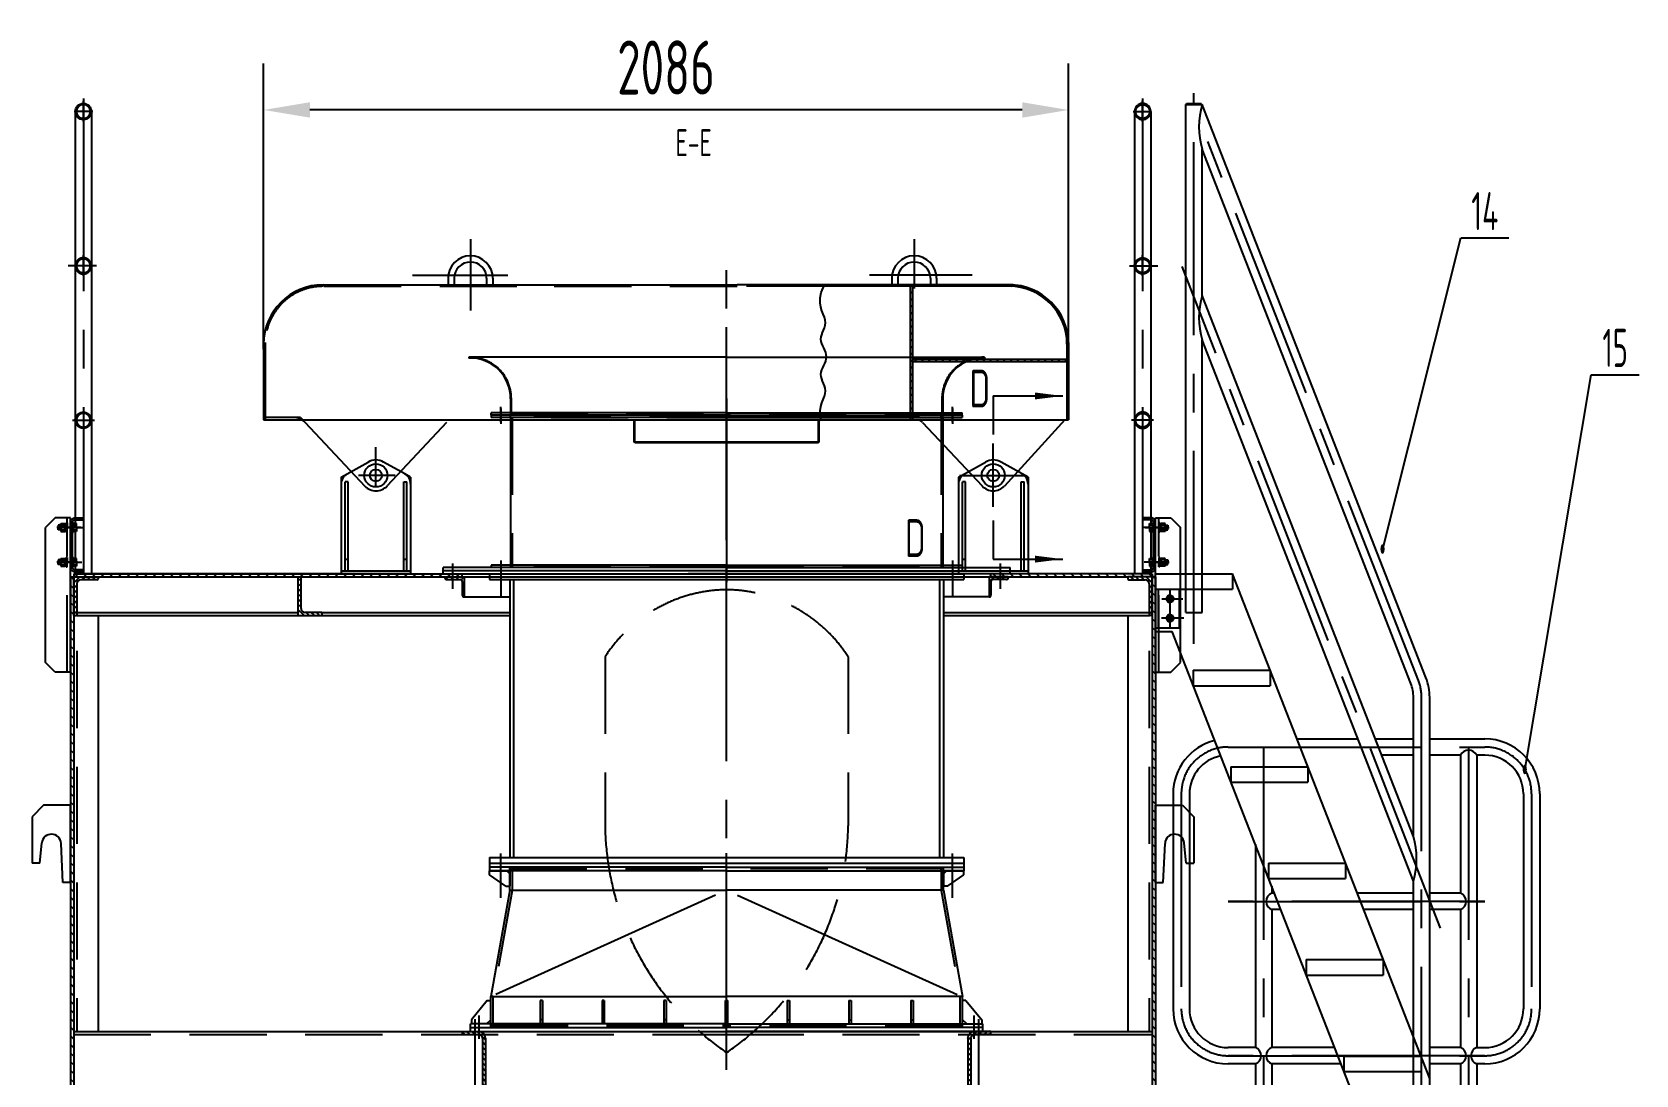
# Model space of a CAD drawing. Header units: millimetres. Extents: x 0 to 16800, y -458 to 11880.
# Drawn here: x 9932 to 14089, y 4163 to 6866 of the extents above; entities that cross this region are included whole.
import ezdxf
from ezdxf.enums import TextEntityAlignment as Align

# ---------------------------------------------------------------- set-up
doc = ezdxf.new("R2010")
doc.units = ezdxf.units.MM
doc.header["$LTSCALE"] = 400
for name, pattern in [('CENTER', [2, 1.25, -0.25, 0.25, -0.25]), ('F', [0.75, 0.5, -0.25]), ('G', [2, 1.25, -0.25, 0.25, -0.25])]:
    doc.linetypes.add(name, pattern=pattern)
for name, color, linetype in [('01', 7, 'Continuous'), ('02', 1, 'Continuous'), ('04', 2, 'F'), ('05', 4, 'G'), ('08', 1, 'Continuous'), ('11', 3, 'Continuous'), ('CENTER', 1, 'CENTER')]:
    doc.layers.add(name, color=color, linetype=linetype)
doc.styles.get("Standard").update_dxf_attribs({"font": 'isocp', "width": 0.707, "bigfont": 'intecad.shx'})
doc.dimstyles.new('INTE', dxfattribs={"dimscale": 40, "dimtxt": 3.5, "dimasz": 3, "dimexe": 3, "dimexo": 0, "dimgap": 1, "dimtad": 1, "dimdec": 3, "dimdsep": 46, "dimtxsty": 'Standard', "dimcen": 0, "dimclrd": 1, "dimclre": 1, "dimclrt": 3, "dimaunit": 1, "dimadec": 0, "dimazin": 0, "dimtfac": 1, "dimtmove": 0, "dimatfit": 0, "dimfxl": 1, "dimarcsym": 0})
pattern_1 = [(135, (-22052.766, 2942.855), (-11.22532, -11.22532), [])]
pattern_2 = [(45, (-2557.913, -4746.834), (-6.735192, 6.735192), [])]
pattern_3 = [(135, (28.143, -6893.818), (-8.838835, -8.838835), [])]

# ---------------------------------------------------------------- blocks, each defined once
blk = doc.blocks.new('rew')
at = {"layer": '02', "linetype": 'Continuous'}
h = blk.add_hatch(dxfattribs=at)
h.set_pattern_fill('LINE', color=1, scale=3, angle=-45, style=0)
h.set_pattern_definition([(315, (44667.814, 4208.05), (6.735192, 6.735192), [])])
h.paths.add_polyline_path([(35481.9, -16780.7), (35481.9, -16616.7, 0.414214), (35463.9, -16598.7), (35421.9, -16598.7), (35421.9, -16606.7), (35463.9, -16606.7, -0.414214), (35473.9, -16616.7), (35473.9, -16780.7, -0.414214), (35463.9, -16790.7), (35421.9, -16790.7), (35421.9, -16798.7), (35463.9, -16798.7, 0.414214)])
at = {"layer": '01'}
for p, q in [((35421.9, -16598.7), (35463.9, -16598.7)), ((35421.9, -16606.7), (35421.9, -16598.7)), ((35421.9, -16606.7), (35463.9, -16606.7)), ((35473.9, -16616.7), (35473.9, -16780.7)), ((35481.9, -16616.7), (35481.9, -16780.7)), ((35463.9, -16790.7), (35421.9, -16790.7)), ((35421.9, -16798.7), (35421.9, -16790.7)), ((35463.9, -16798.7), (35421.9, -16798.7))]:
    blk.add_line(p, q, dxfattribs=at)
for centre, radius, start, end in [((35463.9, -16616.7), 18, 0, 90), ((35463.9, -16616.7), 10, 0, 90), ((35463.9, -16780.7), 10, 270, 0), ((35463.9, -16780.7), 18, 270, 0)]:
    blk.add_arc(centre, radius, start, end, dxfattribs=at)
blk = doc.blocks.new('FW')
at = {"color": 7, "linetype": 'Continuous'}
for p, q in [((71366.4, 33579), (70698.4, 33579)), ((71366.4, 33579), (72034.4, 33579)), ((70806.4, 33473.8), (70806.4, 33435)), ((71926.4, 33473.8), (71926.4, 33435))]:
    blk.add_line(p, q, dxfattribs=at)
for centre, start, end in [((70701.7, 33472.4), 359.2429, 91.828), ((72031.1, 33472.4), 88.172, 180.7571)]:
    blk.add_arc(centre, 104.7, start, end, dxfattribs=at)
at = {"layer": '01', "color": 7, "linetype": 'Continuous'}
for p, q in [((70756.4, 33429), (70756.4, 33435)), ((71366.4, 33435), (70756.4, 33435)), ((71366.4, 33429), (70756.4, 33429)), ((70756.4, 33429), (70756.4, 33423)), ((71366.4, 33429), (70756.4, 33429)), ((71366.4, 33423), (70756.4, 33423)), ((70806.4, 33423), (70806.4, 33040)), ((71366.4, 33435), (71976.4, 33435)), ((71366.4, 33429), (71976.4, 33429)), ((71366.4, 33429), (71976.4, 33429)), ((71366.4, 33423), (71976.4, 33423)), ((71926.4, 33423), (71926.4, 33040)), ((71976.4, 33429), (71976.4, 33435)), ((71976.4, 33429), (71976.4, 33423)), ((71366.4, 33040), (70756.4, 33040)), ((70756.4, 33040), (70756.4, 33034)), ((71366.4, 33034), (70756.4, 33034)), ((71366.4, 33040), (71976.4, 33040)), ((71366.4, 33034), (71976.4, 33034)), ((71976.4, 33040), (71976.4, 33034))]:
    blk.add_line(p, q, dxfattribs=at)
at = {"layer": '04', "color": 2, "linetype": 'F'}
for p, q in [((70808.4, 33473.8), (70808.4, 33435)), ((71924.4, 33473.8), (71924.4, 33435)), ((71366.4, 33426), (70806.4, 33426)), ((70810.4, 33423), (70810.4, 33040)), ((71366.4, 33426), (71926.4, 33426)), ((71922.4, 33423), (71922.4, 33040)), ((71366.4, 33037), (70806.4, 33037)), ((71366.4, 33037), (71926.4, 33037))]:
    blk.add_line(p, q, dxfattribs=at)
at = {"layer": '04'}
for p, q in [((70806.4, 33435), (70806.4, 33429)), ((70806.4, 33432), (71366.4, 33432)), ((70806.4, 33423), (70806.4, 33429)), ((70808.4, 33435), (70808.4, 33432)), ((70810.4, 33423), (70810.4, 33426)), ((71976.4, 33432), (71366.4, 33432)), ((71922.4, 33423), (71922.4, 33426)), ((71924.4, 33435), (71924.4, 33432)), ((71926.4, 33435), (71926.4, 33429)), ((71926.4, 33423), (71926.4, 33429)), ((70806.4, 33040), (70806.4, 33034)), ((70810.4, 33040), (70810.4, 33037)), ((71922.4, 33040), (71922.4, 33037)), ((71926.4, 33040), (71926.4, 33034))]:
    blk.add_line(p, q, dxfattribs=at)
at = {"layer": '04', "color": 2, "linetype": 'F'}
for centre, start, end in [((70701.7, 33472.4), 359.2429, 91.7937), ((72031.1, 33472.4), 88.2063, 180.7571)]:
    blk.add_arc(centre, 106.7, start, end, dxfattribs=at)
at = {"layer": '05'}
for p, q in [((71366.4, 33369.5), (71366.4, 33657.1)), ((71366.4, 33472.3), (71366.4, 32996.4)), ((70781.4, 33410.9), (70781.4, 33450.8)), ((70781.4, 33446.4), (70781.4, 33406.5)), ((71951.4, 33410.9), (71951.4, 33450.8)), ((71951.4, 33446.4), (71951.4, 33406.5)), ((70781.4, 33052.2), (70781.4, 33012.3)), ((71951.4, 33052.2), (71951.4, 33012.3))]:
    blk.add_line(p, q, dxfattribs=at)
at = {"layer": 'CENTER', "color": 7, "linetype": 'CENTER'}
for p, q in [((70698.4, 33579), (70698.4, 33577)), ((72034.4, 33579), (72034.4, 33577))]:
    blk.add_line(p, q, dxfattribs=at)
blk = doc.blocks.new('gggj')
for p, q in [((15998.2, 9987.6), (15976.2, 9987.6)), ((15976.2, 9987.6), (15976.2, 9982.6)), ((15998.2, 9982.6), (15976.2, 9982.6)), ((16004.2, 9858.6), (16004.2, 9976.6)), ((16009.2, 9858.6), (16009.2, 9976.6)), ((15976.2, 9852.6), (15998.2, 9852.6)), ((15976.2, 9852.6), (15976.2, 9847.6)), ((15976.2, 9847.6), (15998.2, 9847.6))]:
    blk.add_line(p, q)
for centre, radius, start, end in [((15998.2, 9976.6), 11, 0, 90), ((15998.2, 9976.6), 6, 0, 90), ((15998.2, 9858.6), 6, 270, 0), ((15998.2, 9858.6), 11, 270, 0)]:
    blk.add_arc(centre, radius, start, end)
at = {"layer": '01', "color": 7, "linetype": 'Continuous', "ltscale": 2}
for p, q in [((15955.2, 11040.6), (15955.2, 10640.6)), ((15955.2, 10640.6), (15955.2, 10240.6))]:
    blk.add_line(p, q, dxfattribs=at)
at = {"layer": '01', "color": 7, "linetype": 'Continuous'}
for p, q in [((15997.2, 11040.6), (15997.2, 9987.6)), ((15955.2, 10240.6), (15955.2, 9842.6)), ((15997.2, 9982.6), (15997.2, 9974.3)), ((16009.2, 9587.6), (16009.2, 9987.6)), ((16009.2, 9987.6), (16049.2, 9987.6)), ((16049.2, 9987.6), (16074.2, 9962.6)), ((15997.2, 9950.9), (15997.2, 9882.6)), ((16074.2, 9612.6), (16074.2, 9962.6)), ((15997.2, 9862.6), (15997.2, 9852.6)), ((15997.2, 9842.6), (15955.2, 9842.6)), ((15997.2, 9847.6), (15997.2, 9842.6)), ((16049.2, 9587.6), (16074.2, 9612.6)), ((16009.2, 9587.6), (16049.2, 9587.6))]:
    blk.add_line(p, q, dxfattribs=at)
at = {"layer": '01'}
for p, q in [((15994.2, 9962.6), (15994.2, 9972.6)), ((15994.2, 9972.6), (16001.7, 9972.6)), ((16001.7, 9968.6), (15994.2, 9968.6)), ((15994.2, 9962.6), (15994.2, 9952.6)), ((16001.7, 9956.6), (15994.2, 9956.6)), ((15994.2, 9952.6), (16001.7, 9952.6)), ((16001.7, 9974.6), (16001.7, 9962.6)), ((16004.2, 9974.6), (16001.7, 9974.6)), ((16001.7, 9972.6), (16001.7, 9962.6)), ((16001.7, 9950.6), (16001.7, 9962.6)), ((16001.7, 9952.6), (16001.7, 9962.6)), ((16004.2, 9950.6), (16001.7, 9950.6)), ((16004.2, 9962.6), (16004.2, 9974.6)), ((16004.2, 9962.6), (16004.2, 9950.6)), ((15994.2, 9872.6), (15994.2, 9882.6)), ((15994.2, 9882.6), (16001.7, 9882.6)), ((16001.7, 9878.6), (15994.2, 9878.6)), ((15994.2, 9872.6), (15994.2, 9862.6)), ((16001.7, 9866.6), (15994.2, 9866.6)), ((15994.2, 9862.6), (16001.7, 9862.6)), ((16001.7, 9884.6), (16001.7, 9872.6)), ((16004.2, 9884.6), (16001.7, 9884.6)), ((16001.7, 9882.6), (16001.7, 9872.6)), ((16001.7, 9860.6), (16001.7, 9872.6)), ((16001.7, 9862.6), (16001.7, 9872.6)), ((16004.2, 9860.6), (16001.7, 9860.6)), ((16004.2, 9872.6), (16004.2, 9884.6)), ((16004.2, 9872.6), (16004.2, 9860.6))]:
    blk.add_line(p, q, dxfattribs=at)
at = {"layer": '01', "color": 7, "linetype": 'Continuous', "ltscale": 2}
for start, end in [(90, 270), (270, 90)]:
    blk.add_arc((15976.2, 11040.6), 21, start, end, dxfattribs=at)
at = {"layer": '04', "color": 2, "linetype": 'F', "ltscale": 2}
blk.add_line((15976.2, 10615), (15976.2, 10668.7), dxfattribs=at)
at = {"layer": '04', "color": 2, "linetype": 'F'}
for p, q in [((16018.2, 9587.6), (16018.2, 9987.6)), ((16022.7, 9962.6), (16016.4, 9962.6)), ((16018.2, 9974.6), (16018.2, 9962.6)), ((16020.7, 9974.6), (16018.2, 9974.6)), ((16018.2, 9950.6), (16018.2, 9962.6)), ((16020.7, 9950.6), (16018.2, 9950.6)), ((16025.9, 9962.6), (16018.6, 9962.6)), ((16020.7, 9962.6), (16020.7, 9974.6)), ((16020.7, 9971.8), (16020.7, 9962.6)), ((16023.8, 9971.8), (16020.7, 9971.8)), ((16020.7, 9962.6), (16020.7, 9950.6)), ((16020.7, 9953.4), (16020.7, 9962.6)), ((16023.8, 9953.4), (16020.7, 9953.4)), ((16035.6, 9962.6), (16022.7, 9962.6)), ((16023.8, 9972.6), (16023.8, 9962.6)), ((16034.6, 9972.6), (16023.8, 9972.6)), ((16023.8, 9962.6), (16023.8, 9971.8)), ((16034.6, 9968.6), (16023.8, 9968.6)), ((16023.8, 9962.6), (16023.8, 9953.4)), ((16023.8, 9952.6), (16023.8, 9962.6)), ((16034.6, 9956.6), (16023.8, 9956.6)), ((16034.6, 9952.6), (16023.8, 9952.6)), ((16034.6, 9962.6), (16034.6, 9972.6)), ((16034.6, 9968.6), (16041.7, 9968.6)), ((16041.7, 9967.4), (16034.6, 9967.4)), ((16034.6, 9962.6), (16034.6, 9952.6)), ((16041.7, 9957.8), (16034.6, 9957.8)), ((16034.6, 9956.6), (16041.7, 9956.6)), ((16041.7, 9968.6), (16041.7, 9962.6)), ((16041.7, 9956.6), (16041.7, 9962.6)), ((16022.7, 9872.6), (16016.4, 9872.6)), ((16018.2, 9884.6), (16018.2, 9872.6)), ((16020.7, 9884.6), (16018.2, 9884.6)), ((16018.2, 9860.6), (16018.2, 9872.6)), ((16020.7, 9860.6), (16018.2, 9860.6)), ((16025.9, 9872.6), (16018.6, 9872.6)), ((16020.7, 9872.6), (16020.7, 9884.6)), ((16020.7, 9881.8), (16020.7, 9872.6)), ((16023.8, 9881.8), (16020.7, 9881.8)), ((16020.7, 9872.6), (16020.7, 9860.6)), ((16020.7, 9863.4), (16020.7, 9872.6)), ((16023.8, 9863.4), (16020.7, 9863.4)), ((16035.6, 9872.6), (16022.7, 9872.6)), ((16023.8, 9882.6), (16023.8, 9872.6)), ((16034.6, 9882.6), (16023.8, 9882.6)), ((16023.8, 9872.6), (16023.8, 9881.8)), ((16034.6, 9878.6), (16023.8, 9878.6)), ((16023.8, 9872.6), (16023.8, 9863.4)), ((16023.8, 9862.6), (16023.8, 9872.6)), ((16034.6, 9866.6), (16023.8, 9866.6)), ((16034.6, 9862.6), (16023.8, 9862.6)), ((16034.6, 9872.6), (16034.6, 9882.6)), ((16034.6, 9878.6), (16041.7, 9878.6)), ((16041.7, 9877.4), (16034.6, 9877.4)), ((16034.6, 9872.6), (16034.6, 9862.6)), ((16041.7, 9867.8), (16034.6, 9867.8)), ((16034.6, 9866.6), (16041.7, 9866.6)), ((16041.7, 9878.6), (16041.7, 9872.6)), ((16041.7, 9866.6), (16041.7, 9872.6))]:
    blk.add_line(p, q, dxfattribs=at)
at = {"layer": '04', "color": 2, "linetype": 'F', "ltscale": 2}
for centre, radius in [((15976.2, 11040.6), 17.8), ((15976.2, 10640.6), 21), ((15976.2, 10640.6), 17.8), ((15976.2, 10240.6), 17.8)]:
    blk.add_circle(centre, radius, dxfattribs=at)
for start, end in [(90, 270), (270, 90)]:
    blk.add_arc((15976.2, 10240.6), 21, start, end, dxfattribs=at)
at = {"layer": '05', "color": 4, "linetype": 'G'}
for p, q in [((15976.2, 11074.8), (15976.2, 9842.6)), ((16042.6, 9962.6), (15976.2, 9962.6)), ((16042.6, 9872.6), (15979.9, 9872.6))]:
    blk.add_line(p, q, dxfattribs=at)
at = {"layer": '05', "color": 4, "linetype": 'G', "ltscale": 2}
for p, q in [((15976.2, 11015), (15976.2, 11068.7)), ((15951.3, 11040.6), (15997.2, 11040.6))]:
    blk.add_line(p, q, dxfattribs=at)
at = {"layer": '05'}
for p, q in [((15942.2, 10640.6), (16016, 10640.6)), ((15983.2, 9962.6), (16003.8, 9962.6)), ((15991.1, 9962.6), (16045.2, 9962.6)), ((16043.7, 9962.6), (15999.9, 9962.6)), ((16006.2, 9962.6), (15999.9, 9962.6)), ((15991.1, 9872.6), (16045.2, 9872.6)), ((16043.7, 9872.6), (15999.9, 9872.6)), ((16006.2, 9872.6), (15999.9, 9872.6))]:
    blk.add_line(p, q, dxfattribs=at)
at = {"layer": '05', "ltscale": 2}
blk.add_line((16004.4, 10240.6), (15947.5, 10240.6), dxfattribs=at)
blk = doc.blocks.new('*U30')
at = {"layer": '01'}
for p, q in [((0, 10), (-9, 4.8)), ((-9, 4.8), (-9, 0)), ((-9, -4.8), (-9, 0)), ((9, 4.8), (0, 10)), ((9, 0), (9, 4.8)), ((0, -10), (-9, -4.8)), ((9, -4.8), (0, -10)), ((9, 0), (9, -4.8))]:
    blk.add_line(p, q, dxfattribs=at)
blk.add_circle((0, 0), 4.8, dxfattribs=at)
at = {"layer": '02'}
blk.add_arc((0, 0), 6, 266.5577, 182.6113, dxfattribs=at)
at = {"layer": '05'}
for p, q in [((9.6, 0), (-9.8, 0)), ((0, 10.6), (0, -10.5))]:
    blk.add_line(p, q, dxfattribs=at)
blk = doc.blocks.new('*D48')
at = {"layer": '08', "color": 1, "lineweight": -2}
for p, q in [((10532.1, 6044.7), (10532.1, 6784.4)), ((12618.1, 5999), (12618.1, 6784.4)), ((12498.1, 6664.4), (10652.1, 6664.4))]:
    blk.add_line(p, q, dxfattribs=at)
at = {"layer": '08', "color": 1}
for points in [[(10652.1, 6684.4), (10652.1, 6644.4), (10532.1, 6664.4)], [(12498.1, 6684.4), (12498.1, 6644.4), (12618.1, 6664.4)]]:
    blk.add_solid(points, dxfattribs=at)
at = {"layer": 'DEFPOINTS', "color": 0}
for p in [(10532.1, 6664.4), (10532.1, 6044.7), (12618.1, 5999)]:
    blk.add_point(p, dxfattribs=at)
at = {"layer": '08', "color": 3, "insert": (11575.1, 6774.4), "char_height": 140, "attachment_point": 5}
blk.add_mtext('2086', dxfattribs=at)

msp = doc.modelspace()

# ---------------------------------------------------------------- hatches: boundary and pattern name
at = {"layer": '02', "linetype": 'Continuous'}
h = msp.add_hatch(dxfattribs=at)
h.set_pattern_fill('ANSI31', color=1, scale=100, angle=90, style=0)
h.set_pattern_definition(pattern_3)
h.paths.add_polyline_path([(12218.1213, 6211.2866), (11985.3354, 6211.2866), (11983.7728, 6207.2866), (12218.1213, 6207.2866)])
h = msp.add_hatch(dxfattribs=at)
h.set_pattern_fill('ANSI31', color=1, scale=100, style=0)
h.set_pattern_definition([(45, (28.143, -6893.818), (-8.838835, 8.838835), [])])
h.paths.add_polyline_path([(12214.1213, 6207.2866), (12208.1213, 6207.2866), (12208.1213, 5861.2866), (12214.1213, 5861.2866)])
h = msp.add_hatch(dxfattribs=at)
h.set_pattern_fill('ANSI31', color=1, scale=100, angle=90, style=0)
h.set_pattern_definition(pattern_3)
h.paths.add_polyline_path([(12464.1213, 6211.2866), (12218.1213, 6211.2866), (12218.1213, 6207.2866), (12464.1213, 6207.2866, -0.414213562), (12614.1213, 6057.2866), (12614.1213, 5861.2866), (12618.1213, 5861.2866), (12618.1213, 6057.2866, 0.414213562)])
h = msp.add_hatch(dxfattribs=at)
h.set_pattern_fill('ANSI31', color=1, scale=100, angle=90, style=0)
h.set_pattern_definition(pattern_3)
h.paths.add_polyline_path([(12614.1213, 6017.2866), (12214.1213, 6017.2866), (12214.1213, 6011.2866), (12614.1213, 6011.2866)])
at = {"layer": '02'}
h = msp.add_hatch(dxfattribs=at)
h.set_pattern_fill('LINE', color=256, scale=5, angle=135, style=0)
h.set_pattern_definition(pattern_1)
h.paths.add_polyline_path([(10040.1213, 5454.2865), (10032.1213, 5454.2865), (10032.1213, 3516.2864), (10040.1213, 3516.2864)])
h.paths.add_polyline_path([(10040.1213, 3516.2864), (10032.1213, 3516.2864), (10032.1213, 3180.2865), (10040.1213, 3180.2865)])
h = msp.add_hatch(dxfattribs=at)
h.set_pattern_fill('LINE', color=256, scale=5, angle=135, style=0)
h.set_pattern_definition([(135, (-2557.913, -4746.834), (-11.22532, -11.22532), [])])
h.paths.add_polyline_path([(11022.1213, 5462.2865), (10040.1213, 5462.2865), (10040.1213, 5454.2865), (10103.1213, 5454.2865), (11022.1213, 5454.2865)])
h.paths.add_polyline_path([(11047.1213, 5462.2865), (11022.1213, 5462.2865), (11022.1213, 5454.2865), (11047.1213, 5454.2865)])
h.paths.add_polyline_path([(12835.1213, 5462.2865), (12442.1213, 5462.2865), (12442.1213, 5454.2865), (12461.7039, 5454.2865), (12772.1213, 5454.2865), (12835.1213, 5454.2865)])
h.paths.add_polyline_path([(12442.1213, 5462.2865), (12417.1213, 5462.2865), (12417.1213, 5454.2865), (12442.1213, 5454.2865)])
at = {"layer": '02', "linetype": 'Continuous'}
h = msp.add_hatch(dxfattribs=at)
h.set_pattern_fill('LINE', color=1, scale=3, angle=45, style=0)
h.set_pattern_definition([(45, (-22052.766, 2778.464), (-6.735192, 6.735192), [])])
h.paths.add_polyline_path([(10103.1213, 5448.9265), (10103.1213, 5454.2865), (10040.1213, 5454.2865), (10040.1213, 5354.2865), (10044.3926, 5354.2865), (10048.1213, 5356.9265), (10048.1213, 5436.2865, -0.414213535), (10058.1213, 5446.2865), (10100.4818, 5446.2865)])
h = msp.add_hatch(dxfattribs=at)
h.set_pattern_fill('LINE', color=1, scale=3, angle=45, style=0)
h.set_pattern_definition([(315, (-21471.766, 8030.109), (-6.735192, -6.735192), [])])
h.paths.add_polyline_path([(10684.1213, 5359.6465), (10684.1213, 5354.2865), (10621.1213, 5354.2865), (10621.1213, 5454.2865), (10625.3926, 5454.2865), (10629.1213, 5451.6465), (10629.1213, 5372.2865, 0.414213535), (10639.1213, 5362.2865), (10681.4818, 5362.2865)])
h = msp.add_hatch(dxfattribs=at)
h.set_pattern_fill('LINE', color=1, scale=3, angle=45, style=0)
h.set_pattern_definition(pattern_2)
h.paths.add_polyline_path([(11052.1213, 5454.2865), (11022.1213, 5454.2865), (11022.1213, 5447.2865), (11042.1213, 5447.2865, -0.414213562), (11047.1213, 5442.2865), (11047.1213, 5407.2865, 0.414213562), (11052.1213, 5402.2865)])
h.paths.add_polyline_path([(11022.1213, 5454.2865), (11002.5387, 5454.2865, 0.540574939), (11007.1213, 5447.2865), (11022.1213, 5447.2865)])
h = msp.add_hatch(dxfattribs=at)
h.set_pattern_fill('LINE', color=1, scale=3, angle=45, style=0)
h.set_pattern_definition(pattern_2)
h.paths.add_polyline_path([(12442.1213, 5454.2865), (12412.1213, 5454.2865), (12412.1213, 5402.2865, 0.414213562), (12417.1213, 5407.2865), (12417.1213, 5442.2865, -0.414213562), (12422.1213, 5447.2865), (12442.1213, 5447.2865)])
h.paths.add_polyline_path([(12461.7039, 5454.2865), (12442.1213, 5454.2865), (12442.1213, 5447.2865), (12457.1213, 5447.2865, 0.540574939)])
h = msp.add_hatch(dxfattribs=at)
h.set_pattern_fill('LINE', color=1, scale=3, angle=45, style=0)
h.set_pattern_definition([(135, (44928.008, 2778.464), (6.735192, 6.735192), [])])
h.paths.add_polyline_path([(12772.1213, 5448.9265), (12772.1213, 5454.2865), (12835.1213, 5454.2865), (12835.1213, 5354.2865), (12830.85, 5354.2865), (12827.1213, 5356.9265), (12827.1213, 5436.2865, 0.414213535), (12817.1213, 5446.2865), (12774.7608, 5446.2865)])
h = msp.add_hatch(dxfattribs=at)
h.set_pattern_fill('LINE', color=1, scale=5, angle=135, style=0)
h.set_pattern_definition(pattern_1)
h.paths.add_polyline_path([(12843.1213, 5454.2865), (12835.1213, 5454.2865), (12835.1213, 5354.2865), (12835.1213, 3753.1684), (12843.1213, 3753.1684)])

# ---------------------------------------------------------------- linework, layer by layer
at = {"color": 7, "linetype": 'Continuous'}
for p, q in [((10686.1213, 6211.2866), (11759.1745, 6211.2866)), ((11010.1213, 6228.2865), (11010.1213, 6211.2866)), ((11026.1213, 6228.2865), (11026.1213, 6211.2866)), ((11110.1213, 6228.2865), (11110.1213, 6211.2866)), ((11126.1213, 6228.2865), (11126.1213, 6211.2866)), ((11985.3354, 6211.2866), (11759.1745, 6211.2866)), ((12474.6242, 6211.2866), (11985.3354, 6211.2866)), ((12160.1213, 6228.2865), (12160.1213, 6211.2866)), ((12176.1213, 6228.2865), (12176.1213, 6211.2866)), ((12208.1213, 6207.2903), (12208.1213, 5861.2903)), ((12214.1213, 6207.2903), (12214.1213, 5861.2903)), ((12260.1213, 6228.2865), (12260.1213, 6211.2866)), ((12276.1213, 6228.2865), (12276.1213, 6211.2866)), ((10532.1213, 6061.2866), (10532.1213, 5861.2866)), ((12618.1213, 6061.2866), (12618.1213, 5861.2866)), ((10032.1213, 5454.2865), (10032.1213, 3180.2865)), ((10040.1213, 5462.2865), (10040.1213, 3180.2865)), ((12835.1213, 5462.2865), (11632.1213, 5462.2865)), ((12835.1213, 5462.2865), (12835.1213, 3230.2865)), ((12843.1213, 5454.2865), (12843.1213, 3242.2865)), ((10103.1213, 5354.2865), (10103.1213, 4276.2865)), ((12772.1213, 5354.2865), (12772.1213, 4276.2865)), ((10040.1213, 4276.2865), (11632.1213, 4276.2865))]:
    msp.add_line(p, q, dxfattribs=at)
for p, q in [((10743.1213, 5470.2865), (10743.1213, 5700.2865)), ((10751.1213, 5700.2865), (10743.1213, 5700.2865)), ((10751.1213, 5470.2865), (10751.1213, 5700.2865)), ((10895.1213, 5700.2865), (10903.1213, 5700.2865)), ((10895.1213, 5470.2865), (10895.1213, 5700.2865)), ((10903.1213, 5470.2865), (10903.1213, 5700.2865)), ((12343.1213, 5470.2865), (12343.1213, 5700.2865)), ((12351.1213, 5700.2865), (12343.1213, 5700.2865)), ((12351.1213, 5470.2865), (12351.1213, 5700.2865)), ((12495.1213, 5700.2865), (12503.1213, 5700.2865)), ((12495.1213, 5470.2865), (12495.1213, 5700.2865)), ((12503.1213, 5470.2865), (12503.1213, 5700.2865)), ((10743.1213, 5500.2865), (10751.1213, 5500.2865)), ((10895.1213, 5500.2865), (10903.1213, 5500.2865)), ((12343.1213, 5500.2865), (12351.1213, 5500.2865)), ((12495.1213, 5500.2865), (12503.1213, 5500.2865)), ((10733.1213, 5470.2865), (10913.1213, 5470.2865)), ((12333.1213, 5470.2865), (12513.1213, 5470.2865)), ((12843.1213, 5462.2891), (12922.1213, 5462.2891)), ((12843.1213, 5312.2891), (12843.1213, 5462.2891)), ((12964.1213, 5462.2891), (13043.1213, 5462.2891)), ((12843.1213, 5312.2891), (12887.0086, 5312.2891))]:
    msp.add_line(p, q)
for centre in [(10823.1213, 5717.2866), (10823.1213, 5717.2865), (12423.1213, 5717.2866)]:
    msp.add_circle(centre, 15.5, dxfattribs=at)
for centre, radius in [((11068.1213, 6228.2865), 58), ((12218.1213, 6228.2865), 58), ((11068.1213, 6228.2865), 42), ((12218.1213, 6228.2865), 42)]:
    msp.add_arc(centre, radius, 0, 180, dxfattribs=at)
msp.add_arc((13654.7116, 4981.2914), 23.7418, 27.0219136, 152.9780864)
at = {"layer": '01', "color": 7, "linetype": 'Continuous'}
for p, q in [((12922.1213, 5362.2891), (12922.1213, 6678.2891)), ((12922.1213, 6678.2891), (12964.1213, 6678.2891)), ((12924.1213, 6678.2891), (12924.1213, 6681.2891)), ((12924.1213, 6681.2891), (12962.1213, 6681.2891)), ((12962.1213, 6678.2891), (12962.1213, 6681.2891)), ((13544.382, 5193.3544), (12964.1213, 6678.2891)), ((12964.1213, 6183.7343), (12964.1213, 6562.893)), ((13505.2626, 5178.0679), (12964.1213, 6562.893)), ((12464.1213, 6207.2866), (11983.7728, 6207.2866)), ((13512.1213, 4781.3573), (12964.1213, 6183.7343)), ((12614.1213, 6057.2866), (12614.1213, 5861.2866)), ((12964.1213, 5362.2891), (12964.1213, 6068.3382)), ((13512.1213, 4665.9612), (12964.1213, 6068.3382)), ((11492.1213, 5803.2865), (11492.1213, 5861.2865)), ((11972.1213, 5803.2865), (11972.1213, 5861.2865)), ((12208.1213, 5867.2866), (11974.5871, 5867.2866)), ((12608.6465, 5861.2866), (12451.9321, 5689.5388)), ((10639.9784, 5854.6043), (10794.1049, 5689.7523)), ((11006.2642, 5854.6043), (10852.3401, 5689.9688)), ((12239.9784, 5854.6043), (12393.9025, 5689.9688)), ((11972.1213, 5803.2865), (11492.1213, 5803.2865)), ((11494.1213, 5801.2865), (11494.1213, 5803.2865)), ((11970.1213, 5801.2865), (11494.1213, 5801.2865)), ((11970.1213, 5801.2865), (11970.1213, 5803.2865)), ((10733.1213, 5694.7988), (10733.1213, 5462.2865)), ((10913.1213, 5696.192), (10913.1213, 5462.2865)), ((12333.1213, 5694.7988), (12333.1213, 5462.2865)), ((12513.1213, 5696.192), (12513.1213, 5462.2865)), ((10794.1049, 5689.7523), (10794.3105, 5689.5388)), ((10032.1213, 5454.2865), (10103.1213, 5454.2865)), ((10040.1213, 5462.2865), (11632.1213, 5462.2865)), ((10816.7577, 5462.2865), (10040.1213, 5462.2865)), ((10040.1213, 5354.2865), (10040.1213, 5454.2865)), ((10100.4818, 5446.2865), (10058.1213, 5446.2865)), ((10103.1213, 5454.2865), (12772.1213, 5454.2865)), ((10103.1213, 5454.2865), (10103.1213, 5448.9265)), ((10621.1213, 5454.2865), (10626.4813, 5454.2865)), ((10621.1213, 5454.2865), (10621.1213, 5354.2865)), ((10629.1213, 5372.2865), (10629.1213, 5451.6443)), ((10913.1213, 5462.2865), (10733.1213, 5462.2865)), ((11732.1213, 5478.2865), (10997.1213, 5478.2865)), ((10997.1213, 5462.2865), (10997.1213, 5478.2865)), ((11732.1213, 5470.2865), (10997.1213, 5470.2865)), ((11047.1213, 5454.2865), (11047.1213, 5462.2865)), ((11052.1213, 5454.2865), (11052.1213, 5402.2865)), ((11117.1213, 5462.2865), (11117.1213, 5447.2865)), ((11117.1213, 5462.2865), (12347.1213, 5462.2865)), ((11117.1213, 5447.2865), (12347.1213, 5447.2865)), ((11170.1213, 5447.2865), (11170.1213, 4727.2865)), ((11180.1213, 5447.2865), (11180.1213, 4727.2865)), ((11732.1213, 5478.2865), (12467.1213, 5478.2865)), ((11732.1213, 5470.2865), (12467.1213, 5470.2865)), ((12284.1213, 5447.2865), (12284.1213, 4727.2865)), ((12294.1213, 5447.2865), (12294.1213, 4727.2865)), ((12513.1213, 5462.2865), (12333.1213, 5462.2865)), ((12347.1213, 5462.2865), (12347.1213, 5447.2865)), ((12347.1213, 5462.2865), (12347.1213, 5447.2865)), ((12412.1213, 5454.2865), (12412.1213, 5402.2865)), ((12417.1213, 5454.2865), (12417.1213, 5462.2865)), ((12467.1213, 5462.2865), (12467.1213, 5478.2865)), ((12772.1213, 5454.2865), (12772.1213, 5448.9265)), ((12843.1213, 5454.2865), (12772.1213, 5454.2865)), ((12774.7608, 5446.2865), (12817.1213, 5446.2865)), ((12835.1213, 5354.2865), (12835.1213, 5454.2865)), ((13512.1213, 4262.0796), (13043.1213, 5462.2891)), ((10048.1213, 5436.2865), (10048.1213, 5354.2865)), ((11047.1213, 5442.2865), (11047.1213, 5407.2865)), ((12417.1213, 5442.2865), (12417.1213, 5407.2865)), ((12827.1213, 5436.2865), (12827.1213, 5356.9286)), ((12843.1213, 5422.2891), (12906.1213, 5422.2891)), ((12843.1213, 5322.2891), (12843.1213, 5422.2891)), ((12906.1213, 5322.2891), (12906.1213, 5422.2891)), ((10048.1213, 5362.2865), (10621.1213, 5362.2865)), ((10681.4818, 5362.2865), (10639.1213, 5362.2865)), ((10684.1213, 5362.2865), (11170.1213, 5362.2865)), ((12294.1213, 5362.2865), (12827.1213, 5362.2865)), ((12922.1213, 5362.2891), (12964.1213, 5362.2891)), ((10040.1213, 5354.2865), (10045.4813, 5354.2865)), ((10048.1213, 5354.2865), (11170.1213, 5354.2865)), ((10621.1213, 5354.2865), (10684.1213, 5354.2865)), ((10684.1213, 5354.2865), (10684.1213, 5359.6465)), ((12294.1213, 5354.2865), (12827.1213, 5354.2865)), ((12835.1213, 5354.2865), (12829.7613, 5354.2865)), ((12843.1213, 5322.2891), (12906.1213, 5322.2891)), ((13473.5963, 3811.1628), (12887.0086, 5312.2891)), ((13512.1213, 4781.3573), (13512.1213, 5141.6716)), ((13554.1213, 4010.2882), (13554.1213, 5141.6716)), ((13210.334, 5034.3781), (13368.1569, 5034.3781)), ((13413.2496, 5034.3781), (13512.1213, 5034.3781)), ((13554.1213, 5034.3781), (13696.9116, 5034.3781)), ((13633.5616, 4992.0781), (13633.5616, 4634.3781)), ((13675.8616, 4992.0781), (13675.8616, 4234.3781)), ((12889.2116, 4892.0781), (12889.2116, 4334.3781)), ((12931.5116, 4892.0781), (12931.5116, 4334.3781)), ((13796.9116, 4892.0781), (13796.9116, 4334.3781)), ((13839.2116, 4892.0781), (13839.2116, 4334.3781)), ((13102.5616, 4760.6711), (13102.5616, 4234.3781)), ((11117.1213, 4727.2865), (12347.1213, 4727.2865)), ((11117.1213, 4727.2865), (11117.1213, 4712.2865)), ((11117.1213, 4712.2865), (12347.1213, 4712.2865)), ((12347.1213, 4727.2865), (12347.1213, 4712.2865)), ((13512.1213, 4010.2882), (13512.1213, 4665.9612)), ((11170.1213, 4642.2865), (11732.1213, 4642.2865)), ((12294.1213, 4642.2865), (11732.1213, 4642.2865)), ((13144.8616, 4652.4219), (13144.8616, 4634.3781)), ((13151.9125, 4634.3781), (13144.8616, 4634.3781)), ((13512.1213, 4634.3781), (13366.64, 4634.3781)), ((13633.5616, 4634.3781), (13554.1213, 4634.3781)), ((13168.4419, 4592.0781), (13144.8616, 4592.0781)), ((13144.8616, 4592.0781), (13144.8616, 4234.3781)), ((13512.1213, 4592.0781), (13383.1694, 4592.0781)), ((13633.5616, 4592.0781), (13554.1213, 4592.0781)), ((13633.5616, 4592.0781), (13633.5616, 4234.3781)), ((11121.1213, 4296.2865), (11121.1213, 4366.2865)), ((11121.1213, 4366.2865), (11732.1213, 4366.2865)), ((12343.1213, 4366.2865), (11732.1213, 4366.2865)), ((12343.1213, 4296.2865), (12343.1213, 4366.2865)), ((13102.5616, 4234.3781), (13031.5116, 4234.3781)), ((13308.2186, 4234.3781), (13144.8616, 4234.3781)), ((13633.5616, 4234.3781), (13554.1213, 4234.3781)), ((13102.5616, 4192.0781), (13031.5116, 4192.0781)), ((13102.5616, 4192.0781), (13102.5616, 3984.1819)), ((13144.8616, 4192.0781), (13144.8616, 3984.1819)), ((13324.748, 4192.0781), (13144.8616, 4192.0781)), ((13633.5616, 4192.0781), (13554.1213, 4192.0781)), ((13633.5616, 4192.0781), (13633.5616, 3984.1819)), ((13675.8616, 4192.0781), (13675.8616, 3984.1819))]:
    msp.add_line(p, q, dxfattribs=at)
at = {"layer": '01'}
for p, q in [((12614.1213, 6017.2866), (12214.1213, 6017.2866)), ((12614.1213, 6011.2866), (12214.1213, 6011.2866)), ((12423.1213, 5923.1625), (12423.1213, 5823.1625)), ((10532.1144, 5861.2866), (12614.1213, 5861.2866)), ((12614.1213, 5861.2866), (12618.1213, 5861.2866)), ((10748.3385, 5720.9037), (10803.0374, 5751.8789)), ((10897.9041, 5720.9037), (10843.2052, 5751.8789)), ((12348.3385, 5720.9037), (12403.0374, 5751.8789)), ((12497.9041, 5720.9037), (12443.2052, 5751.8789)), ((12423.1213, 5600.2865), (12423.1213, 5500.2865)), ((11002.5387, 5454.2865), (11052.1213, 5454.2865)), ((11007.1213, 5447.2865), (11042.1213, 5447.2865)), ((12461.7039, 5454.2865), (12412.1213, 5454.2865)), ((12457.1213, 5447.2865), (12422.1213, 5447.2865)), ((12851.1213, 5322.2891), (12851.1213, 5422.2891)), ((11052.1213, 5402.2865), (11170.1213, 5402.2865)), ((12412.1213, 5402.2865), (12294.1213, 5402.2865)), ((13512.1213, 4992.0781), (13429.779, 4992.0781)), ((13633.5616, 4992.0781), (13554.1213, 4992.0781)), ((13696.9116, 4992.0781), (13675.8616, 4992.0781)), ((9962.1213, 4862.2865), (9932.1213, 4832.2865)), ((9932.1213, 4832.2865), (9932.1213, 4712.2865)), ((10032.1213, 4862.2865), (9962.1213, 4862.2865)), ((10032.1213, 4662.2865), (10032.1213, 4862.2865)), ((12843.1213, 4862.2865), (12913.1213, 4862.2865)), ((12843.1213, 4662.2865), (12843.1213, 4862.2865)), ((12913.1213, 4862.2865), (12943.1213, 4832.2865)), ((12943.1213, 4832.2865), (12943.1213, 4712.2865)), ((9952.1213, 4712.2865), (9957.2396, 4764.7155)), ((10012.1213, 4662.2865), (10007.0905, 4763.5272)), ((12863.1213, 4662.2865), (12868.1521, 4763.5272)), ((12923.1213, 4712.2865), (12918.003, 4764.7155)), ((9952.1213, 4712.2865), (9932.1213, 4712.2865)), ((11117.1213, 4712.2865), (11117.1213, 4692.2865)), ((11732.1213, 4702.2865), (11117.1213, 4702.2865)), ((11732.1213, 4702.2865), (12347.1213, 4702.2865)), ((12347.1213, 4712.2865), (12347.1213, 4692.2865)), ((12923.1213, 4712.2865), (12943.1213, 4712.2865)), ((10032.1213, 4662.2865), (10012.1213, 4662.2865)), ((11117.1213, 4692.2865), (11170.1213, 4692.2865)), ((11732.1213, 4692.2865), (11117.1213, 4692.2865)), ((11117.1213, 4682.2865), (11117.1213, 4692.2865)), ((11160.1213, 4652.2865), (11117.1213, 4682.2865)), ((11170.1213, 4684.2865), (11162.1213, 4692.2865)), ((11170.1213, 4642.2865), (11170.1213, 4692.2865)), ((11170.1213, 4692.2865), (11170.1213, 4653.1086)), ((11732.1213, 4692.2865), (12347.1213, 4692.2865)), ((12294.1213, 4684.2865), (12302.1213, 4692.2865)), ((12347.1213, 4692.2865), (12294.1213, 4692.2865)), ((12294.1213, 4642.2865), (12294.1213, 4692.2865)), ((12294.1213, 4692.2865), (12294.1213, 4653.1086)), ((12304.1213, 4652.2865), (12347.1213, 4682.2865)), ((12347.1213, 4682.2865), (12347.1213, 4692.2865)), ((12843.1213, 4662.2865), (12863.1213, 4662.2865)), ((11170.1213, 4642.2865), (11121.1213, 4366.2865)), ((11703.5609, 4629.3852), (11134.2883, 4372.2342)), ((11160.1213, 4652.2865), (11170.1213, 4652.2865)), ((11760.6817, 4629.3852), (12329.9543, 4372.2342)), ((12304.1213, 4652.2865), (12294.1213, 4652.2865)), ((12294.1213, 4642.2865), (12343.1213, 4366.2865)), ((11111.8886, 4356.2865), (11071.1213, 4306.2865)), ((11111.8886, 4356.2865), (11121.1213, 4356.2865)), ((11249.1213, 4356.2865), (11249.1213, 4296.2865)), ((11255.1213, 4356.2865), (11249.1213, 4356.2865)), ((11255.1213, 4356.2865), (11255.1213, 4296.2865)), ((11409.1213, 4356.2865), (11409.1213, 4296.2865)), ((11415.1213, 4356.2865), (11409.1213, 4356.2865)), ((11415.1213, 4356.2865), (11415.1213, 4296.2865)), ((11569.1213, 4356.2865), (11569.1213, 4296.2865)), ((11575.1213, 4356.2865), (11569.1213, 4356.2865)), ((11575.1213, 4356.2865), (11575.1213, 4296.2865)), ((11732.1213, 4356.2865), (11729.1213, 4356.2865)), ((11729.1213, 4296.2865), (11729.1213, 4356.2865)), ((11732.1213, 4356.2865), (11735.1213, 4356.2865)), ((11735.1213, 4296.2865), (11735.1213, 4356.2865)), ((11889.1213, 4356.2865), (11889.1213, 4296.2865)), ((11889.1213, 4356.2865), (11895.1213, 4356.2865)), ((11895.1213, 4356.2865), (11895.1213, 4296.2865)), ((12049.1213, 4356.2865), (12049.1213, 4296.2865)), ((12049.1213, 4356.2865), (12055.1213, 4356.2865)), ((12055.1213, 4356.2865), (12055.1213, 4296.2865)), ((12209.1213, 4356.2865), (12209.1213, 4296.2865)), ((12209.1213, 4356.2865), (12215.1213, 4356.2865)), ((12215.1213, 4356.2865), (12215.1213, 4296.2865)), ((12352.354, 4356.2865), (12343.1213, 4356.2865)), ((12352.354, 4356.2865), (12393.1213, 4306.2865)), ((11732.1213, 4296.2865), (11068.1213, 4296.2865)), ((11068.1213, 4276.2865), (11068.1213, 4296.2865)), ((11068.1213, 4286.2865), (11732.1213, 4286.2865)), ((11068.1213, 4286.2865), (11732.1213, 4286.2865)), ((11071.1213, 4306.2865), (11071.1213, 4296.2865)), ((11109.5096, 4296.2865), (11121.1213, 4306.3244)), ((11255.1213, 4306.2865), (11249.1213, 4306.2865)), ((11415.1213, 4306.2865), (11409.1213, 4306.2865)), ((11575.1213, 4306.2865), (11569.1213, 4306.2865)), ((11732.1213, 4306.2865), (11729.1213, 4306.2865)), ((11732.1213, 4306.2865), (11735.1213, 4306.2865)), ((11732.1213, 4296.2865), (12396.1213, 4296.2865)), ((12396.1213, 4286.2865), (11732.1213, 4286.2865)), ((12396.1213, 4286.2865), (11732.1213, 4286.2865)), ((11889.1213, 4306.2865), (11895.1213, 4306.2865)), ((12049.1213, 4306.2865), (12055.1213, 4306.2865)), ((12209.1213, 4306.2865), (12215.1213, 4306.2865)), ((12354.733, 4296.2865), (12343.1213, 4306.3244)), ((12393.1213, 4306.2865), (12393.1213, 4296.2865)), ((12396.1213, 4276.2865), (12396.1213, 4296.2865)), ((11068.1213, 4276.2865), (11732.1213, 4276.2865)), ((11632.1213, 4276.2865), (12835.1213, 4276.2865)), ((12396.1213, 4276.2865), (11732.1213, 4276.2865)), ((12785.8617, 4276.2865), (12835.1213, 4276.2865)), ((13675.8616, 4234.3781), (13696.9116, 4234.3781)), ((13696.9116, 4192.0781), (13675.8616, 4192.0781))]:
    msp.add_line(p, q, dxfattribs=at)
at = {"layer": '01', "color": 7, "linetype": 'Continuous'}
for centre in [(10823.1213, 5717.2865), (12423.1213, 5717.2865)]:
    msp.add_circle(centre, 30, dxfattribs=at)
at = {"layer": '01'}
for centre, radius, start, end in [((13168.1879, 6620.591), 212.0666, 164.2122111, 195.7877889), ((13168.1879, 6126.0363), 212.0666, 164.2122111, 195.7877889), ((10823.1213, 5717.2865), 40, 59.8610686, 120.1389314), ((12423.1213, 5717.2865), 40, 59.8610686, 120.1389314), ((10763.1213, 5694.7988), 30, 119.5222279, 180), ((10883.1213, 5694.7988), 30, 0, 60.4777721), ((12363.1213, 5694.7988), 30, 119.5222279, 180), ((12483.1213, 5694.7988), 30, 0, 60.4777721), ((11007.1213, 5452.2865), 5, 156.4218215, 270), ((12457.1213, 5452.2865), 5, 270, 23.5781785), ((11052.1213, 5407.2865), 5, 180, 270), ((12412.1213, 5407.2865), 5, 270, 0), ((13031.5116, 4892.0781), 142.3, 103.9349252, 180), ((13696.9116, 4892.0781), 142.3, 0, 90), ((13031.5116, 4892.0781), 100, 100.7704063, 180), ((13696.9116, 4892.0781), 100, 0, 90), ((9982.1213, 4762.2865), 25, 2.8447752, 174.4242773), ((12893.1213, 4762.2865), 25, 5.5757227, 177.1552248), ((13308.0547, 4723.6593), 212.0666, 344.2122111, 15.7877889), ((13152.4427, 4613.2281), 22.4676, 109.7197663, 250.2802337), ((13625.9806, 4613.2281), 22.4676, 289.7197663, 70.2802337), ((13031.5116, 4334.3781), 142.3, 180, 270), ((13031.5116, 4334.3781), 100, 180, 270), ((13696.9116, 4334.3781), 142.3, 270, 0), ((13696.9116, 4334.3781), 100, 270, 0), ((13094.61, 4213.2281), 22.5954, 290.6043682, 69.3956318), ((13152.4427, 4213.2281), 22.4676, 109.7197663, 250.2802337), ((13625.9806, 4213.2281), 22.4676, 289.7197663, 70.2802337), ((13683.4427, 4213.2281), 22.4676, 109.7197663, 250.2802337)]:
    msp.add_arc(centre, radius, start, end, dxfattribs=at)
at = {"layer": '01', "color": 7, "linetype": 'Continuous'}
for centre, radius, start, end in [((10686.1213, 6057.2866), 154, 90, 180), ((12464.1213, 6057.2866), 154, 0, 90), ((12464.1213, 6057.2866), 150, 0, 90), ((10610.7596, 5827.2866), 40, 43.0741737, 58.2116694), ((12210.7596, 5827.2866), 40, 43.0741737, 58.2116694), ((10823.1213, 5717.2866), 40, 223.9232061, 316.9258263), ((12423.1213, 5717.2866), 40, 223.0741737, 316.0767939), ((10058.1213, 5436.2865), 10, 90, 180), ((10100.4813, 5448.9265), 2.64, 270.0105358, 0), ((10626.4813, 5451.6465), 2.64, 359.9540478, 90), ((11042.1213, 5442.2865), 5, 0, 90), ((12422.1213, 5442.2865), 5, 90, 180), ((12774.7613, 5448.9265), 2.64, 180, 269.9894642), ((12817.1213, 5436.2865), 10, 360, 90), ((10639.1213, 5372.2865), 10, 180, 270), ((10681.4813, 5359.6465), 2.64, 0, 89.9894642), ((10045.4813, 5356.9265), 2.64, 270, 0.0459522), ((12829.7613, 5356.9265), 2.64, 179.9540478, 270), ((13412.1213, 5141.6716), 100, 0, 21.3438236), ((13412.1213, 5141.6716), 142, 0, 21.3438236)]:
    msp.add_arc(centre, radius, start, end, dxfattribs=at)
at = {"layer": '02'}
for p, q in [((13431.8988, 5523.8885), (13634.9952, 6332.6362)), ((13634.9952, 6332.6362), (13758.9952, 6332.6362)), ((13800.5714, 4952.5519), (13972.7127, 5978.2052)), ((13972.7127, 5978.2052), (14096.7127, 5978.2052)), ((12423.1213, 5923.1625), (12603.1213, 5923.1625)), ((12423.1213, 5500.2865), (12603.1213, 5500.2865))]:
    msp.add_line(p, q, dxfattribs=at)
at = {"layer": '02', "color": 1, "linetype": 'Continuous'}
for p, q in [((10628.1213, 5867.2866), (10610.7596, 5867.2866)), ((10628.1213, 5867.2866), (10639.9784, 5854.6043)), ((10733.1213, 5712.2865), (10748.3385, 5720.9037)), ((10733.1213, 5712.2865), (10733.1213, 5694.7988)), ((10913.1213, 5712.2865), (10897.9041, 5720.9037)), ((10913.1213, 5712.2865), (10913.1213, 5696.192)), ((12333.1213, 5712.2865), (12348.3385, 5720.9037)), ((12333.1213, 5712.2865), (12333.1213, 5694.7988)), ((12513.1213, 5712.2865), (12497.9041, 5720.9037)), ((12513.1213, 5712.2865), (12513.1213, 5696.192))]:
    msp.add_line(p, q, dxfattribs=at)
at = {"layer": '02'}
msp.add_lwpolyline([(11977.4897, 5858.2268), (11974.5871, 5872.3936), (11974.3375, 5884.8666), (11976.0135, 5895.8688), (11978.8876, 5905.6229), (11982.2323, 5914.3518), (11985.3204, 5922.2784), (11987.4242, 5929.6255), (11988.0019, 5936.5864), (11987.253, 5943.2352), (11985.5628, 5949.6166), (11983.3163, 5955.7751), (11980.8987, 5961.7553), (11978.695, 5967.6019), (11977.0904, 5973.3592), (11976.4699, 5979.072), (11977.0975, 5984.7774), (11978.7521, 5990.4827), (11981.0913, 5996.1881), (11983.7728, 6001.8935), (11986.4543, 6007.5988), (11988.7935, 6013.3042), (11990.448, 6019.0096), (11991.0756, 6024.7149), (11990.448, 6030.4203), (11988.7935, 6036.1256), (11986.4543, 6041.831), (11983.7728, 6047.5364), (11981.0913, 6053.2417), (11978.7521, 6058.9471), (11977.0975, 6064.6525), (11976.4699, 6070.3578), (11977.0904, 6076.0706), (11978.695, 6081.828), (11980.8987, 6087.6745), (11983.3163, 6093.6547), (11985.5628, 6099.8133), (11987.253, 6106.1946), (11988.0019, 6112.8435), (11987.4242, 6119.8043), (11985.3204, 6127.1515), (11982.2323, 6135.078), (11978.8876, 6143.807), (11976.0135, 6153.561), (11974.3375, 6164.5632), (11974.5871, 6177.0362), (11977.4897, 6191.2031), (11985.3354, 6211.2866)], dxfattribs=at)
for points in [[(12603.1213, 5923.1625, 0, 18, 0), (12531.1213, 5923.1625, 0, 0, 0)], [(12603.1213, 5500.2865, 0, 18, 0), (12531.1213, 5500.2865, 0, 0, 0)]]:
    msp.add_lwpolyline(points, format="xyseb", dxfattribs=at)
at = {"layer": '04', "color": 2, "linetype": 'F'}
for p, q in [((10688.6245, 6207.2866), (11285.3226, 6207.2866)), ((11285.3226, 6207.2866), (11732.1213, 6207.2866)), ((11732.1213, 6207.2866), (11759.1745, 6207.2866)), ((11983.7728, 6207.2866), (11759.1745, 6207.2866)), ((10536.1213, 6061.2866), (10536.1213, 5861.2866)), ((10610.7596, 5867.2866), (10536.1213, 5867.2866)), ((11277.1833, 5867.2866), (11759.1745, 5867.2866)), ((11494.1213, 5803.2865), (11494.1213, 5861.2865)), ((11974.5871, 5867.2866), (11759.1745, 5867.2866)), ((11970.1213, 5803.2865), (11970.1213, 5861.2865)), ((12922.1213, 5462.2891), (12964.1213, 5462.2891)), ((13043.1213, 5462.2891), (13043.1213, 5422.2891)), ((12844.0244, 5422.2891), (13043.1213, 5422.2891)), ((10048.1213, 5262.2865), (10048.1213, 4276.2865)), ((11417.1213, 5247.2042), (11417.1213, 4809.1671)), ((12047.1213, 5247.2042), (12047.1213, 4809.1671)), ((12827.1213, 5262.2865), (12827.1213, 4276.2865)), ((12940.8126, 5212.2891), (13140.8126, 5212.2891)), ((12940.8126, 5212.2891), (12940.8126, 5172.2891)), ((13140.8126, 5212.2891), (13140.8126, 5172.2891)), ((12940.8126, 5172.2891), (13140.8126, 5172.2891)), ((13038.5039, 4962.2891), (13238.5039, 4962.2891)), ((13038.5039, 4962.2891), (13038.5039, 4922.2891)), ((13238.5039, 4962.2891), (13238.5039, 4922.2891)), ((13038.5039, 4922.2891), (13238.5039, 4922.2891)), ((13136.1951, 4712.2891), (13336.1951, 4712.2891)), ((13136.1951, 4712.2891), (13136.1951, 4672.2891)), ((13336.1951, 4712.2891), (13336.1951, 4672.2891)), ((11176.1213, 4692.2865), (11176.1213, 4642.2865)), ((12288.1213, 4692.2865), (12288.1213, 4642.2865)), ((13136.1951, 4672.2891), (13336.1951, 4672.2891)), ((11176.0289, 4641.2376), (11127.1213, 4365.758)), ((11170.1213, 4642.2865), (11176.0289, 4641.2376)), ((12294.1213, 4642.2865), (12288.2137, 4641.2376)), ((12288.2137, 4641.2376), (12337.1213, 4365.758)), ((13233.8864, 4462.2891), (13433.8864, 4462.2891)), ((13233.8864, 4462.2891), (13233.8864, 4422.2891)), ((13433.8864, 4462.2891), (13433.8864, 4422.2891)), ((13233.8864, 4422.2891), (13433.8864, 4422.2891)), ((11127.2151, 4366.2865), (11121.3075, 4367.3353)), ((11127.1213, 4296.2865), (11127.1213, 4365.758)), ((12337.0275, 4366.2865), (12342.9351, 4367.3353)), ((12337.1213, 4296.2865), (12337.1213, 4365.758)), ((11121.1213, 4286.2865), (11121.1213, 4296.2865)), ((11121.1213, 4291.2865), (11732.1213, 4291.2865)), ((11127.1213, 4296.2865), (11127.1213, 4291.2865)), ((12343.1213, 4291.2865), (11732.1213, 4291.2865)), ((12337.1213, 4296.2865), (12337.1213, 4291.2865)), ((12343.1213, 4286.2865), (12343.1213, 4296.2865)), ((10040.1213, 4268.2865), (11732.1213, 4268.2865)), ((13331.5777, 4212.2891), (13531.5777, 4212.2891)), ((13331.5777, 4212.2891), (13331.5777, 4172.2891)), ((13531.5777, 4212.2891), (13531.5777, 4172.2891)), ((13331.5777, 4172.2891), (13531.5777, 4172.2891))]:
    msp.add_line(p, q, dxfattribs=at)
at = {"layer": '04'}
for p, q in [((11170.1213, 4692.2865), (11170.1213, 4702.2865)), ((11170.1213, 4697.2865), (11732.1213, 4697.2865)), ((11176.1213, 4692.2865), (11176.1213, 4697.2865)), ((12294.1213, 4697.2865), (11732.1213, 4697.2865)), ((12288.1213, 4692.2865), (12288.1213, 4697.2865)), ((12294.1213, 4692.2865), (12294.1213, 4702.2865)), ((11732.1213, 4268.2865), (12835.1213, 4268.2865)), ((13554.1213, 4154.5981), (13512.1213, 4262.0796))]:
    msp.add_line(p, q, dxfattribs=at)
at = {"layer": '04', "color": 2, "linetype": 'F'}
for centre, radius, start, end in [((10686.1213, 6057.2866), 150, 90, 180), ((10610.7596, 5827.2866), 40, 58.2116694, 90), ((11736.4545, 5040.709), 380.2815, 90.6528899, 147.1114803), ((11727.7881, 5040.709), 380.2815, 32.8885197, 89.3471101), ((12139.0896, 4817.6819), 722.0185, 180.6757127, 235.691155), ((11325.153, 4817.6819), 722.0185, 304.308845, 359.3242873)]:
    msp.add_arc(centre, radius, start, end, dxfattribs=at)
at = {"layer": '05'}
for p, q in [((12943.1213, 5280.637), (12943.1213, 6707.5442)), ((11732.1213, 5549.5749), (11732.1213, 6320.3741)), ((11732.1213, 5549.5749), (11732.1213, 6320.3741)), ((10823.1213, 5689.4197), (10823.1213, 5790.1221)), ((12423.1213, 5635.9886), (12423.1213, 5799.8248)), ((12335.7179, 5717.2865), (12503.6002, 5717.2865)), ((11022.1213, 5423.585), (11022.1213, 5489.0857)), ((11022.1213, 5423.585), (11022.1213, 5489.0857)), ((11022.1213, 5423.585), (11022.1213, 5489.0857)), ((12442.1213, 5423.585), (12442.1213, 5489.0857)), ((12442.1213, 5423.585), (12442.1213, 5489.0857)), ((12442.1213, 5423.585), (12442.1213, 5489.0857)), ((11147.1213, 5481.8893), (11147.1213, 5404.3658)), ((12317.1213, 5481.8893), (12317.1213, 5404.3658)), ((12881.1213, 5322.2891), (12881.1213, 5422.2891)), ((12860.3241, 5397.2891), (12914.003, 5397.2891)), ((12916.7796, 5347.2891), (12859.3985, 5347.2891)), ((11732.1213, 4238.5316), (11732.1213, 4783.9069)), ((11732.1213, 4238.5316), (11732.1213, 4783.9069)), ((11732.1213, 4238.5316), (11732.1213, 4783.9069)), ((11732.1213, 4238.5316), (11732.1213, 4783.9069)), ((11147.1213, 4622.8175), (11147.1213, 4737.1661)), ((12317.1213, 4622.8175), (12317.1213, 4737.1661)), ((11079.6213, 4307.9475), (11079.6213, 4022.069)), ((11090.6213, 4257.1114), (11090.6213, 4317.0426)), ((12373.6213, 4257.1114), (12373.6213, 4317.0426)), ((12384.6213, 4307.9475), (12384.6213, 4022.069))]:
    msp.add_line(p, q, dxfattribs=at)
at = {"layer": '05', "color": 4, "linetype": 'G'}
for p, q in [((13524.8223, 5185.7112), (12952.4361, 6650.4944)), ((11068.1213, 6329.4996), (11068.1213, 6144.6205)), ((12218.1213, 6329.4996), (12218.1213, 6201.878)), ((10918.1213, 6236.2866), (11164.9333, 6236.2866)), ((12368.1213, 6236.2866), (12102.6821, 6236.2866)), ((13582.4008, 4543.8082), (12912.2616, 6258.7495)), ((10873.1213, 5717.2865), (10778.1728, 5717.2865)), ((11732.1213, 2576.8256), (11732.1213, 5632.2324)), ((13533.1213, 3943.702), (13533.1213, 5141.6716)), ((13031.5116, 5013.2281), (13696.9116, 5013.2281)), ((13123.7116, 5013.2281), (13123.7116, 3984.1819)), ((13654.7116, 5013.2281), (13654.7116, 3984.1819)), ((13031.5116, 4613.2281), (13696.9116, 4613.2281)), ((13696.9116, 4613.2281), (13031.5116, 4613.2281)), ((13031.5116, 4213.2281), (13696.9116, 4213.2281)), ((13696.9116, 4213.2281), (13031.5116, 4213.2281))]:
    msp.add_line(p, q, dxfattribs=at)
at = {"layer": '05', "color": 142, "linetype": 'G'}
for p, q in [((12910.3616, 4892.0781), (12910.3616, 4334.3781)), ((13818.0616, 4892.0781), (13818.0616, 4334.3781))]:
    msp.add_line(p, q, dxfattribs=at)
at = {"layer": '05', "color": 4, "linetype": 'G'}
msp.add_arc((13412.1213, 5141.6716), 121, 0, 21.3438236, dxfattribs=at)
at = {"layer": '05', "color": 142, "linetype": 'G'}
for centre, start, end in [((13031.5116, 4892.0781), 90, 180), ((13696.9116, 4892.0781), 0, 90), ((13031.5116, 4334.3781), 180, 270), ((13696.9116, 4334.3781), 270, 0)]:
    msp.add_arc(centre, 121.15, start, end, dxfattribs=at)
at = {"layer": 'CENTER', "color": 1, "linetype": 'CENTER'}
for p, q in [((11002.1213, 5452.2865), (11002.1213, 5452.2865)), ((12462.1213, 5452.2865), (12462.1213, 5452.2865))]:
    msp.add_line(p, q, dxfattribs=at)
at = {"layer": 'DEFPOINTS', "color": 0, "linetype": 'ByBlock'}
for p in [(10688.6245, 6211.2866), (11118.1213, 4296.2865), (11118.1213, 4296.2865), (12346.1213, 4296.2865), (12346.1213, 4296.2865)]:
    msp.add_point(p, dxfattribs=at)

# ---------------------------------------------------------------- block references
at = {"layer": '01', "rotation": 90}
for p in [(12881.1213, 5397.2891), (12881.1213, 5347.2891)]:
    msp.add_blockref('*U30', p, dxfattribs=at)
at = {"layer": '01'}
msp.add_blockref('rew', (-24374.7385, 20874.984), dxfattribs=at)
at = {"layer": '01', "xscale": -1}
msp.add_blockref('rew', (47838.9811, 20874.984), dxfattribs=at)
at = {"layer": '05', "xscale": -1}
msp.add_blockref('gggj', (26041.2843, -4380.3228), dxfattribs=at)
at = {"layer": '05'}
for name, p in [('gggj', (-3166.0417, -4380.3228)), ('FW', (-59634.2709, -27555.74))]:
    msp.add_blockref(name, p, dxfattribs=at)

# ---------------------------------------------------------------- texts
at = {"layer": '02', "width": 0.605172}
for p, p2 in [((13425.8988, 5513.8885), (13437.8988, 5513.8885)), ((13794.5714, 4942.5519), (13806.5714, 4942.5519))]:
    msp.add_text('●', height=20, dxfattribs=at).set_placement(p, p2, align=Align.FIT)
at = {"layer": '11'}
for s, width, p, p2 in [('14', 0.614783, (13662.0005, 6352.6362), (13731.99, 6352.6362)), ('15', 0.609833, (14001.7679, 5998.2052), (14067.6574, 5998.2052))]:
    msp.add_text(s, height=98.99495, dxfattribs=dict(at, width=width)).set_placement(p, p2, align=Align.FIT)
at = {"layer": '11', "width": 0.707}
for p in [(12361.4907, 5864.0288), (12194.2971, 5476.4565)]:
    msp.add_text('D', height=98, dxfattribs=at).set_placement(p, align=Align.BOTTOM_LEFT)
at = {"layer": '11', "color": 3, "linetype": 'Continuous', "insert": (11599.5715, 6614.6248), "char_height": 70, "width": 965.755788, "attachment_point": 1}
msp.add_mtext('E-E', dxfattribs=at)

# ---------------------------------------------------------------- dimensions: what is measured, and where the dimension line sits
at = {"layer": '08'}
dim = msp.add_linear_dim(base=(10532.1213, 6664.3622), p1=(12618.1213, 5999.003), p2=(10532.1213, 6044.677), dimstyle='INTE', dxfattribs=at)
dim.commit()
dim.dimension.update_dxf_attribs({"geometry": '*D48', "text_midpoint": (11575.1213, 6774.376)})

doc.saveas('drawing.dxf')
